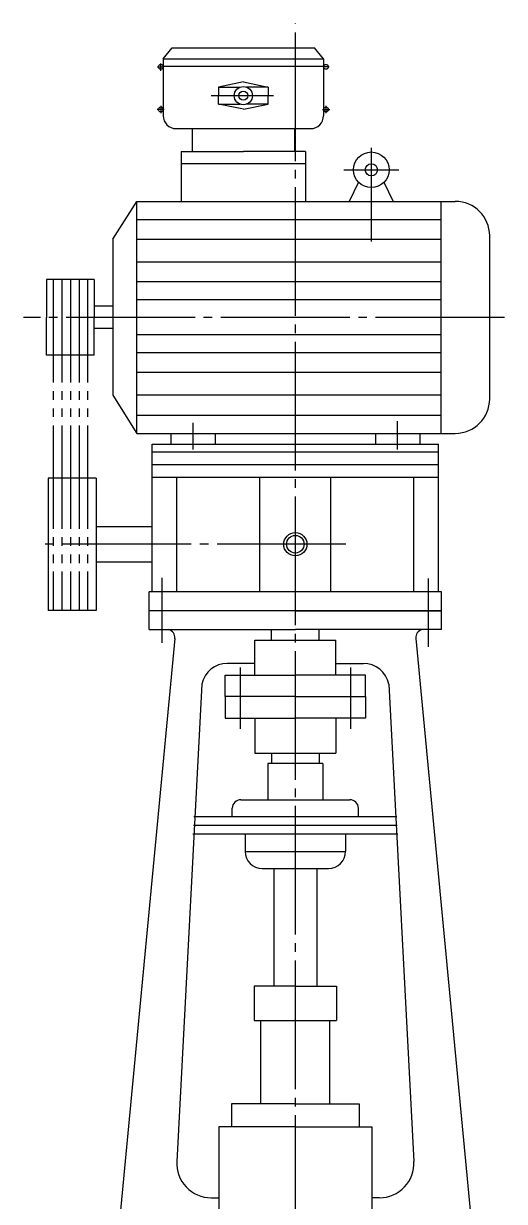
# Model space of a CAD drawing. Extents: x -1610 to 598, y -220 to 621.
# Drawn here: x -1516.2 to -1460.3, y 425.4 to 562.5 of the extents above; entities that cross this region are included whole.
import ezdxf

# ---------------------------------------------------------------- set-up
doc = ezdxf.new("R2010")
doc.units = 0
doc.linetypes.add('BORDER', pattern=[17, 12, -1, 1, -1, 1, -1])
doc.linetypes.add('DASHDOT', pattern=[18, 15, -1, 1, -1])
for name, color, linetype in [('2', 94, 'DASHDOT'), ('6', 7, 'BORDER'), ('70', 8, 'CONTINUOUS'), ('85', 7, 'CONTINUOUS')]:
    doc.layers.add(name, color=color, linetype=linetype)

msp = doc.modelspace()

# ---------------------------------------------------------------- linework, layer by layer
at = {"layer": '2'}
for p, q in [((-1484.6006, 420.4759), (-1484.6006, 562.50913)), ((-1500.6419, 557.47), (-1499.88788, 557.47)), ((-1500.26386, 557.01834), (-1500.26386, 557.84724)), ((-1480.65759, 557.47), (-1481.41161, 557.47)), ((-1494.38746, 554.12386), (-1487.14039, 554.12386)), ((-1499.84859, 552.5155), (-1500.69827, 552.5155)), ((-1500.26386, 552.94755), (-1500.26386, 552.06679)), ((-1481.4509, 552.5155), (-1480.60122, 552.5155, 6.28319)), ((-1481.03563, 552.94755), (-1481.03563, 552.06679)), ((-1475.76542, 548.05205), (-1475.76542, 537.12715)), ((-1478.95494, 545.48903), (-1472.576, 545.48903)), ((-1460.26977, 528.31737), (-1516.22705, 528.31737)), ((-1496.5006, 512.94751), (-1496.5006, 516.03864)), ((-1472.7006, 512.94751), (-1472.7006, 516.22679)), ((-1478.71063, 501.91313), (-1514.56855, 501.91313)), ((-1500.1006, 490.41934), (-1500.1006, 497.99836)), ((-1469.1006, 489.96459), (-1469.1006, 497.92257)), ((-1491.03279, 487.56914), (-1491.03279, 480.4256, 6.28319)), ((-1478.16841, 487.56914), (-1478.16841, 480.4256))]:
    msp.add_line(p, q, dxfattribs=at)
at = {"layer": '6'}
for p, q in [((-1512.78676, 532.72271), (-1512.78676, 494.21606)), ((-1511.78298, 532.72271), (-1511.78298, 494.21606)), ((-1510.7792, 532.72271), (-1510.7792, 494.21606)), ((-1509.77542, 532.72271), (-1509.77542, 494.21606)), ((-1508.77164, 532.72271), (-1508.77164, 494.21606))]:
    msp.add_line(p, q, dxfattribs=at)
at = {"layer": '70'}
for p, q in [((-1505.82715, 537.39751), (-1503.04197, 541.81737)), ((-1503.04197, 541.81737), (-1465.98641, 541.81737, 6.28319)), ((-1503.04197, 514.81737), (-1503.04197, 541.81737)), ((-1467.63127, 514.81737), (-1467.63127, 541.81737)), ((-1505.82715, 537.39751), (-1505.82715, 519.24255)), ((-1467.63127, 537.3865), (-1503.04197, 537.3865)), ((-1461.98641, 518.81737), (-1461.98641, 537.81737)), ((-1467.63127, 534.72831), (-1503.04197, 534.72831)), ((-1513.57565, 532.72271), (-1513.57565, 528.31737)), ((-1507.99669, 532.72271), (-1513.57565, 532.72271)), ((-1507.99669, 532.72271), (-1507.99669, 528.31737)), ((-1467.63127, 532.4323), (-1503.04197, 532.4323)), ((-1505.82715, 529.62821), (-1507.99669, 529.62821)), ((-1467.63127, 530.3489), (-1503.04197, 530.3489)), ((-1513.57565, 523.91202), (-1513.57565, 528.31737)), ((-1507.99669, 523.91202), (-1507.99669, 528.31737)), ((-1505.82715, 527.00652), (-1507.99669, 527.00652)), ((-1467.63127, 526.28583), (-1503.04197, 526.28583, 6.28319)), ((-1507.99669, 523.91202), (-1513.57565, 523.91202)), ((-1467.63127, 524.20243), (-1503.04197, 524.20243)), ((-1467.63127, 521.90642), (-1503.04197, 521.90642)), ((-1505.82715, 519.24255), (-1503.04197, 514.81737)), ((-1467.63127, 519.24823), (-1503.04197, 519.24823)), ((-1503.04197, 514.81737), (-1465.98641, 514.81737)), ((-1499.0769, 514.81737), (-1499.0769, 513.53904)), ((-1493.9243, 514.81737), (-1493.9243, 513.53904)), ((-1475.2769, 514.81737), (-1475.2769, 513.53904)), ((-1470.1243, 514.81737), (-1470.1243, 513.53904)), ((-1501.26826, 496.3759), (-1501.26826, 513.53904)), ((-1467.93294, 496.3759), (-1467.93294, 513.53904)), ((-1501.26826, 512.6759), (-1467.93294, 512.6759)), ((-1501.26826, 512.6759), (-1467.93294, 512.6759)), ((-1501.26826, 511.19801), (-1467.93294, 511.19801)), ((-1507.79091, 509.6102), (-1513.36987, 509.6102)), ((-1513.36987, 509.6102), (-1513.36987, 494.21606)), ((-1507.79091, 509.6102), (-1507.79091, 494.21606)), ((-1501.26826, 509.72012), (-1467.93294, 509.72012)), ((-1498.38312, 496.3759), (-1498.38312, 509.72012)), ((-1488.73394, 496.3759), (-1488.73394, 509.72012)), ((-1480.46726, 496.3759), (-1480.46726, 509.72012)), ((-1470.81808, 496.3759), (-1470.81808, 509.76015)), ((-1507.79091, 503.97745), (-1501.26826, 503.97745)), ((-1507.79091, 499.84881), (-1501.26826, 499.84881)), ((-1467.6006, 496.3759), (-1501.6006, 496.3759)), ((-1501.6006, 491.9759), (-1501.6006, 496.3759)), ((-1467.6006, 491.9759), (-1467.6006, 496.3759, 6.28319)), ((-1507.79091, 494.21606), (-1513.36987, 494.21606)), ((-1467.6006, 494.1759), (-1501.6006, 494.1759)), ((-1484.6006, 494.1759), (-1501.6006, 494.1759)), ((-1484.6006, 494.1759), (-1467.6006, 494.1759)), ((-1498.61172, 490.94581), (-1505.00146, 423.9759)), ((-1501.6006, 491.9759), (-1484.6006, 491.9759, 6.28319)), ((-1487.39134, 491.9759), (-1484.6006, 491.9759)), ((-1487.39134, 490.75892), (-1487.39134, 491.9759)), ((-1467.6006, 491.9759), (-1484.6006, 491.9759)), ((-1481.80986, 490.75892), (-1481.80986, 491.9759)), ((-1470.58948, 490.94581), (-1464.19974, 423.97218)), ((-1489.29652, 490.75892), (-1479.90468, 490.75892, 6.28319)), ((-1489.29652, 486.6759), (-1489.29652, 490.75892)), ((-1479.90468, 486.6759), (-1479.90468, 490.75892)), ((-1489.29652, 488.04845), (-1492.5263, 488.04845)), ((-1479.90468, 488.04845), (-1476.6749, 488.04845)), ((-1492.77115, 484.1759), (-1492.77115, 486.6759)), ((-1492.77115, 486.6759), (-1484.6006, 486.6759)), ((-1476.43005, 486.6759), (-1484.6006, 486.6759)), ((-1476.43005, 484.1759), (-1476.43005, 486.6759)), ((-1495.46744, 485.63979), (-1498.39173, 430.08532)), ((-1473.73376, 485.63979), (-1470.80947, 430.08532)), ((-1492.77115, 484.1759), (-1492.77115, 481.6759)), ((-1484.6006, 484.1759), (-1492.77115, 484.1759)), ((-1484.6006, 484.1759), (-1476.43005, 484.1759)), ((-1476.43005, 484.1759), (-1476.43005, 481.6759)), ((-1492.77115, 481.6759), (-1484.6006, 481.6759)), ((-1489.29652, 481.6759), (-1489.29652, 477.59288)), ((-1476.43005, 481.6759), (-1484.6006, 481.6759)), ((-1479.90468, 481.6759), (-1479.90468, 477.59288)), ((-1489.29652, 477.59288), (-1479.90468, 477.59288)), ((-1487.39134, 477.59288), (-1487.39134, 476.3759)), ((-1481.80986, 477.59288), (-1481.80986, 476.3759)), ((-1481.39134, 476.3759), (-1487.80986, 476.3759, 6.28319)), ((-1487.80986, 476.3759), (-1487.80986, 472.1759)), ((-1481.39134, 476.3759), (-1481.39134, 472.1759)), ((-1490.94066, 472.1759), (-1478.26054, 472.1759)), ((-1491.94066, 470.1759), (-1491.94066, 471.1759)), ((-1477.26054, 470.1759), (-1477.26054, 471.1759)), ((-1472.73872, 469.1759), (-1496.46248, 469.1759)), ((-1472.79737, 470.1759), (-1496.40383, 470.1759)), ((-1472.68006, 468.1759), (-1496.52114, 468.1759, 6.28319)), ((-1490.45196, 468.1759), (-1490.45196, 466.16717)), ((-1478.74924, 468.1759), (-1478.74924, 466.16717)), ((-1490.45196, 466.16717), (-1478.74924, 466.16717, 6.28319)), ((-1488.45196, 464.16717), (-1480.74924, 464.16717)), ((-1487.1006, 464.16717), (-1487.1006, 450.4759)), ((-1482.1006, 464.16717), (-1482.1006, 450.4759)), ((-1484.6006, 450.4759), (-1489.39243, 450.4759)), ((-1489.39243, 450.4759), (-1489.39243, 446.4759)), ((-1484.6006, 450.4759), (-1479.80877, 450.4759)), ((-1479.80877, 450.4759), (-1479.80877, 446.4759)), ((-1489.39243, 446.4759), (-1479.80877, 446.4759)), ((-1488.6006, 436.7759), (-1488.6006, 446.4759)), ((-1480.6006, 436.7759), (-1480.6006, 446.4759)), ((-1492.04023, 436.7759), (-1492.04023, 434.11473)), ((-1484.6006, 436.7759), (-1492.04023, 436.7759)), ((-1484.6006, 436.7759), (-1477.16098, 436.7759)), ((-1477.16098, 436.7759), (-1477.16098, 434.11473)), ((-1484.6006, 434.11473), (-1493.49977, 434.11473)), ((-1493.49977, 434.11473), (-1493.49977, 423.9759)), ((-1484.6006, 434.11473), (-1475.70143, 434.11473)), ((-1475.70143, 434.11473), (-1475.70143, 423.9759)), ((-1494.39399, 425.8511), (-1493.49977, 425.85213, 6.28319)), ((-1474.80721, 425.8511), (-1475.70143, 425.85213))]:
    msp.add_line(p, q, dxfattribs=at)
for radius in [1.3501, 1.02422]:
    msp.add_circle((-1484.6006, 501.91313), radius, dxfattribs=at)
for centre, radius, start, end in [((-1465.98641, 537.81737), 4, 0, 90), ((-1465.98641, 518.81737), 4, 270, 0), ((-1499.60953, 491.01196), 1, 356.2071367, 74.5673049), ((-1469.59167, 491.01196), 1, 105.4326951, 183.7928633), ((-1492.5263, 485.04845), 3, 90, 168.6318128), ((-1476.6749, 485.04845), 3, 11.3681872, 90), ((-1490.94066, 471.1759), 1, 90, 180), ((-1478.26054, 471.1759), 1, 0, 90), ((-1488.45196, 466.16717), 2, 180, 270), ((-1480.74924, 466.16717), 2, 270, 0), ((-1494.39859, 429.8511), 4, 176.6430762, 270.0658702), ((-1474.80261, 429.8511), 4, 269.9341298, 3.3569238)]:
    msp.add_arc(centre, radius, start, end, dxfattribs=at)
at = {"layer": '85'}
for p, q in [((-1499.97975, 558.38469), (-1498.92368, 559.6759)), ((-1498.92368, 559.6759), (-1482.37581, 559.6759)), ((-1498.92368, 559.6759), (-1482.37581, 559.6759)), ((-1481.31975, 558.38469), (-1482.37581, 559.6759)), ((-1499.97975, 558.38469), (-1499.97975, 551.78237)), ((-1499.97975, 558.38469), (-1481.31675, 558.38469)), ((-1481.31675, 558.38469), (-1481.31675, 551.78237)), ((-1499.97975, 557.53915), (-1481.31675, 557.53915)), ((-1490.64975, 555.72083), (-1493.53874, 555.10897)), ((-1490.64975, 555.72083), (-1487.76075, 555.10897)), ((-1493.53874, 555.10897), (-1493.53874, 554.12386)), ((-1493.53874, 555.10897), (-1491.03304, 555.10897)), ((-1493.53874, 553.13875), (-1493.53874, 554.12386)), ((-1487.76075, 555.10897), (-1490.26645, 555.10897, 6.28319)), ((-1487.76075, 555.10897), (-1487.76075, 554.12386)), ((-1487.76075, 553.13875), (-1487.76075, 554.12386)), ((-1490.64975, 552.5269), (-1493.53874, 553.13875)), ((-1493.53874, 553.13875), (-1491.03304, 553.13875)), ((-1490.64975, 552.5269), (-1487.76075, 553.13875)), ((-1487.76075, 553.13875), (-1490.26645, 553.13875)), ((-1498.47975, 550.28237), (-1482.81675, 550.28237)), ((-1496.59022, 550.28237), (-1496.59022, 547.63125)), ((-1484.70927, 550.28237), (-1484.70927, 547.63125)), ((-1497.89752, 547.63125), (-1490.64975, 547.63125)), ((-1497.89752, 547.63125), (-1497.89752, 541.81737)), ((-1483.40197, 547.63125), (-1490.64975, 547.63125)), ((-1483.40197, 547.63125), (-1483.40197, 541.81737)), ((-1497.89752, 546.20276), (-1483.40197, 546.20276)), ((-1477.24397, 544.03576), (-1478.33204, 541.81737)), ((-1474.28686, 544.03576), (-1473.1988, 541.81737)), ((-1503.04197, 539.69832), (-1467.63127, 539.69832)), ((-1503.04197, 516.93641), (-1467.63127, 516.93641)), ((-1501.26826, 513.53904), (-1467.93294, 513.53904))]:
    msp.add_line(p, q, dxfattribs=at)
for centre, radius in [((-1500.26386, 557.47), 0.28411), ((-1481.03563, 557.47), 0.28411), ((-1490.64975, 554.12386), 1.05705), ((-1490.64975, 554.12386), 0.53235), ((-1500.26386, 552.5155), 0.28411), ((-1481.03563, 552.5155), 0.28411), ((-1475.76547, 545.48903), 2.07315), ((-1475.7554, 545.48903), 0.70877)]:
    msp.add_circle(centre, radius, dxfattribs=at)
for centre, start, end in [((-1498.47975, 551.78237), 180, 270), ((-1482.81675, 551.78237), 270, 0)]:
    msp.add_arc(centre, 1.5, start, end, dxfattribs=at)

doc.saveas('drawing.dxf')
